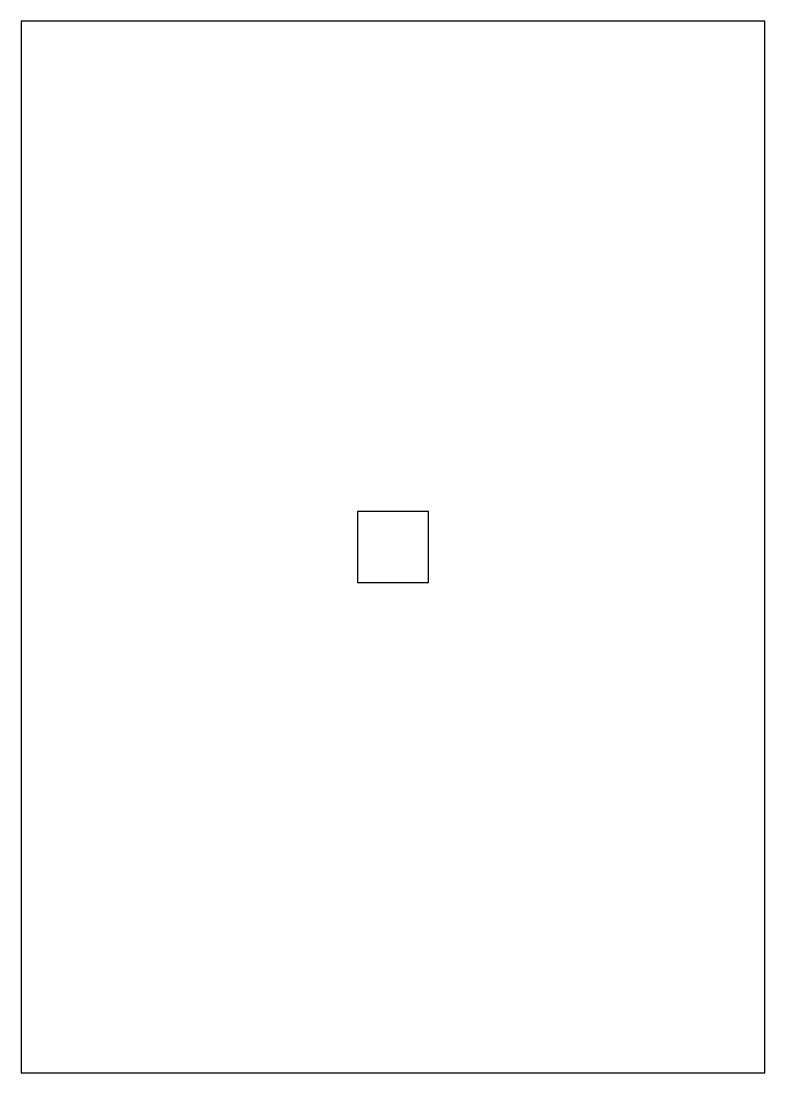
# Model space of a CAD drawing. Header units: millimetres. Extents: x 0 to 210, y 0 to 297.
import ezdxf

# ---------------------------------------------------------------- set-up
doc = ezdxf.new("R2010")
doc.units = ezdxf.units.MM
doc.layers.add('A4_FRAME_DELETE_BEFORE_CUTTING', color=1, linetype='Continuous')
doc.layers.add('CUT', color=7, linetype='Continuous')

msp = doc.modelspace()

# ---------------------------------------------------------------- linework, layer by layer
at = {"layer": 'A4_FRAME_DELETE_BEFORE_CUTTING'}
msp.add_lwpolyline([(210, 0), (210, 297), (0, 297), (0, 0)], close=True, dxfattribs=at)
at = {"layer": 'CUT'}
msp.add_lwpolyline([(115, 138.5), (115, 158.5), (95, 158.5), (95, 138.5)], close=True, dxfattribs=at)

doc.saveas('drawing.dxf')
